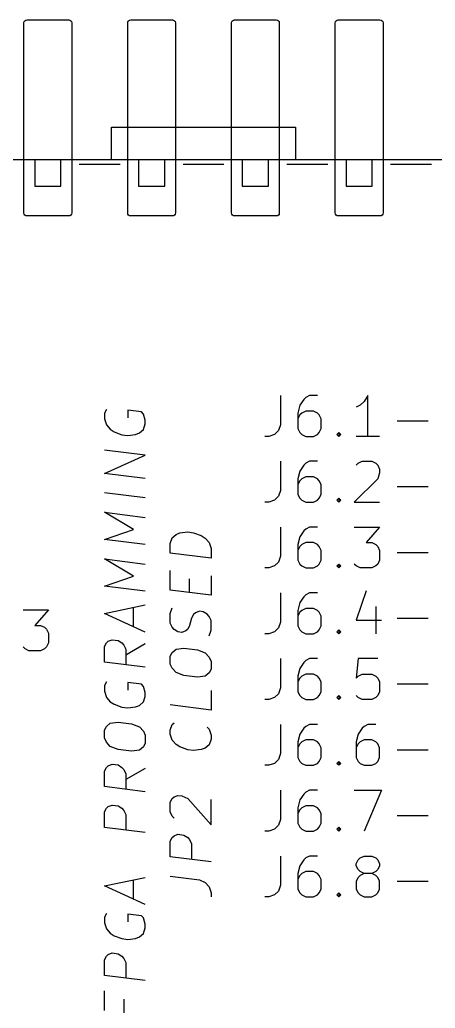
# Model space of a CAD drawing. Header units: millimetres. Extents: x 132 to 276, y -210 to -42.
# Drawn here: x 246.39 to 256.56, y -101.75 to -77.56 of the extents above; entities that cross this region are included whole.
import ezdxf

# ---------------------------------------------------------------- set-up
doc = ezdxf.new("R2010")
doc.units = ezdxf.units.MM
for name, color, linetype in [('BLACK', 7, 'CONTINUOUS'), ('GRAY3', 9, 'CONTINUOUS'), ('LYELLOW', 51, 'CONTINUOUS')]:
    doc.layers.add(name, color=color, linetype=linetype)

msp = doc.modelspace()

# ---------------------------------------------------------------- linework, layer by layer
at = {"layer": 'BLACK', "linetype": 'CONTINUOUS'}
for p, q in [((246.495, -77.64), (246.500709, -77.611299)), ((246.495, -82.29), (246.495, -77.64)), ((246.500709, -77.611299), (246.516967, -77.586967)), ((246.516967, -77.586967), (246.541299, -77.570709)), ((246.541299, -77.570709), (246.57, -77.565)), ((246.57, -77.565), (247.59, -77.565)), ((247.59, -77.565), (247.618701, -77.570709)), ((247.618701, -77.570709), (247.643033, -77.586967)), ((247.643033, -77.586967), (247.659291, -77.611299)), ((247.659291, -77.611299), (247.665, -77.64)), ((247.665, -77.64), (247.665, -82.29)), ((249.035, -77.64), (249.040709, -77.611299)), ((249.035, -82.29), (249.035, -77.64)), ((249.040709, -77.611299), (249.056967, -77.586967)), ((249.056967, -77.586967), (249.081299, -77.570709)), ((249.081299, -77.570709), (249.11, -77.565)), ((249.11, -77.565), (250.13, -77.565)), ((250.13, -77.565), (250.158701, -77.570709)), ((250.158701, -77.570709), (250.183033, -77.586967)), ((250.183033, -77.586967), (250.199291, -77.611299)), ((250.199291, -77.611299), (250.205, -77.64)), ((250.205, -77.64), (250.205, -82.29)), ((251.575, -77.64), (251.580709, -77.611299)), ((251.575, -82.29), (251.575, -77.64)), ((251.580709, -77.611299), (251.596967, -77.586967)), ((251.596967, -77.586967), (251.621299, -77.570709)), ((251.621299, -77.570709), (251.65, -77.565)), ((251.65, -77.565), (252.67, -77.565)), ((252.67, -77.565), (252.698701, -77.570709)), ((252.698701, -77.570709), (252.723033, -77.586967)), ((252.723033, -77.586967), (252.739291, -77.611299)), ((252.739291, -77.611299), (252.745, -77.64)), ((252.745, -77.64), (252.745, -82.29)), ((254.115, -77.64), (254.120709, -77.611299)), ((254.115, -82.29), (254.115, -77.64)), ((254.120709, -77.611299), (254.136967, -77.586967)), ((254.136967, -77.586967), (254.161299, -77.570709)), ((254.161299, -77.570709), (254.19, -77.565)), ((254.19, -77.565), (255.21, -77.565)), ((255.21, -77.565), (255.238701, -77.570709)), ((255.238701, -77.570709), (255.263033, -77.586967)), ((255.263033, -77.586967), (255.279291, -77.611299)), ((255.279291, -77.611299), (255.285, -77.64)), ((255.285, -77.64), (255.285, -82.29)), ((246.500709, -82.318701), (246.495, -82.29)), ((246.516967, -82.343033), (246.500709, -82.318701)), ((246.541299, -82.359291), (246.516967, -82.343033)), ((246.57, -82.365), (246.541299, -82.359291)), ((247.59, -82.365), (246.57, -82.365)), ((247.618701, -82.359291), (247.59, -82.365)), ((247.643033, -82.343033), (247.618701, -82.359291)), ((247.659291, -82.318701), (247.643033, -82.343033)), ((247.665, -82.29), (247.659291, -82.318701)), ((249.040709, -82.318701), (249.035, -82.29)), ((249.056967, -82.343033), (249.040709, -82.318701)), ((249.081299, -82.359291), (249.056967, -82.343033)), ((249.11, -82.365), (249.081299, -82.359291)), ((250.13, -82.365), (249.11, -82.365)), ((250.158701, -82.359291), (250.13, -82.365)), ((250.183033, -82.343033), (250.158701, -82.359291)), ((250.199291, -82.318701), (250.183033, -82.343033)), ((250.205, -82.29), (250.199291, -82.318701)), ((251.580709, -82.318701), (251.575, -82.29)), ((251.596967, -82.343033), (251.580709, -82.318701)), ((251.621299, -82.359291), (251.596967, -82.343033)), ((251.65, -82.365), (251.621299, -82.359291)), ((252.67, -82.365), (251.65, -82.365)), ((252.698701, -82.359291), (252.67, -82.365)), ((252.723033, -82.343033), (252.698701, -82.359291)), ((252.739291, -82.318701), (252.723033, -82.343033)), ((252.745, -82.29), (252.739291, -82.318701)), ((254.120709, -82.318701), (254.115, -82.29)), ((254.136967, -82.343033), (254.120709, -82.318701)), ((254.161299, -82.359291), (254.136967, -82.343033)), ((254.19, -82.365), (254.161299, -82.359291)), ((255.21, -82.365), (254.19, -82.365)), ((255.238701, -82.359291), (255.21, -82.365)), ((255.263033, -82.343033), (255.238701, -82.359291)), ((255.279291, -82.318701), (255.263033, -82.343033)), ((255.285, -82.29), (255.279291, -82.318701))]:
    msp.add_line(p, q, dxfattribs=at)
at = {"layer": 'GRAY3', "linetype": 'CONTINUOUS'}
for p, q in [((248.64, -80.19), (253.14, -80.19)), ((248.64, -80.99), (248.64, -80.19)), ((253.14, -80.19), (253.14, -80.99)), ((264.85, -80.99), (237.93, -80.99)), ((246.76, -80.99), (246.76, -81.64)), ((247.4, -81.64), (247.4, -80.99)), ((249.3, -80.99), (249.3, -81.64)), ((249.94, -81.64), (249.94, -80.99)), ((251.84, -80.99), (251.84, -81.64)), ((252.48, -81.64), (252.48, -80.99)), ((254.38, -80.99), (254.38, -81.64)), ((255.02, -81.64), (255.02, -80.99)), ((246.76, -81.64), (247.4, -81.64)), ((249.3, -81.64), (249.94, -81.64)), ((251.84, -81.64), (252.48, -81.64)), ((254.38, -81.64), (255.02, -81.64))]:
    msp.add_line(p, q, dxfattribs=at)
at = {"layer": 'LYELLOW', "linetype": 'CONTINUOUS'}
for p, q in [((247.85, -81.1), (248.85, -81.1)), ((250.39, -81.1), (251.39, -81.1)), ((252.93, -81.1), (253.93, -81.1)), ((255.47, -81.1), (256.47, -81.1)), ((252.772493, -86.760015), (252.772493, -87.4743)), ((253.391541, -86.807634), (253.343922, -86.855253)), ((253.486779, -86.760015), (253.391541, -86.807634)), ((253.677255, -86.760015), (253.486779, -86.760015)), ((254.91535, -86.760015), (254.820112, -86.902872)), ((254.91535, -87.760015), (254.91535, -86.760015)), ((253.248684, -86.99811), (253.201065, -87.188586)), ((253.343922, -86.855253), (253.248684, -86.99811)), ((254.724874, -86.99811), (254.629636, -87.045729)), ((254.820112, -86.902872), (254.724874, -86.99811)), ((248.512266, -87.099762), (248.464647, -87.189047)), ((248.464647, -87.189047), (248.464647, -87.331904)), ((249.369408, -87.159285), (249.036075, -87.117619)), ((249.036075, -87.117619), (249.036075, -87.308095)), ((249.417028, -87.212857), (249.369408, -87.159285)), ((249.464647, -87.361666), (249.417028, -87.212857)), ((253.201065, -87.188586), (253.201065, -87.569538)), ((253.248684, -87.236205), (253.201065, -87.331443)), ((253.296303, -87.188586), (253.248684, -87.236205)), ((253.391541, -87.140967), (253.296303, -87.188586)), ((253.582017, -87.140967), (253.391541, -87.140967)), ((253.677255, -87.188586), (253.582017, -87.140967)), ((253.724874, -87.236205), (253.677255, -87.188586)), ((253.772493, -87.331443), (253.724874, -87.236205)), ((248.464647, -87.331904), (248.512266, -87.480714)), ((248.512266, -87.480714), (248.607504, -87.587857)), ((249.417028, -87.593809), (249.464647, -87.456904)), ((249.464647, -87.456904), (249.464647, -87.361666)), ((252.772493, -87.4743), (252.724874, -87.617157)), ((253.772493, -87.569538), (253.772493, -87.331443)), ((255.629636, -87.379062), (256.391541, -87.379062)), ((248.607504, -87.587857), (248.702742, -87.647381)), ((248.702742, -87.647381), (248.893218, -87.718809)), ((248.893218, -87.718809), (249.036075, -87.736666)), ((249.036075, -87.736666), (249.226551, -87.712857)), ((249.226551, -87.712857), (249.321789, -87.677142)), ((249.321789, -87.677142), (249.417028, -87.593809)), ((252.486779, -87.760015), (252.391541, -87.760015)), ((252.629636, -87.712396), (252.486779, -87.760015)), ((252.724874, -87.617157), (252.629636, -87.712396)), ((253.201065, -87.569538), (253.248684, -87.664776)), ((253.248684, -87.664776), (253.296303, -87.712396)), ((253.296303, -87.712396), (253.391541, -87.760015)), ((253.391541, -87.760015), (253.582017, -87.760015)), ((253.582017, -87.760015), (253.677255, -87.712396)), ((253.677255, -87.712396), (253.724874, -87.664776)), ((253.724874, -87.664776), (253.772493, -87.569538)), ((254.153446, -87.712396), (254.201065, -87.664776)), ((254.201065, -87.760015), (254.153446, -87.712396)), ((254.201065, -87.664776), (254.248684, -87.712396)), ((254.201065, -87.664776), (254.201065, -87.760015)), ((254.248684, -87.712396), (254.201065, -87.760015)), ((255.201064, -87.760015), (254.629636, -87.760015)), ((249.464647, -88.218809), (248.464647, -88.093809)), ((248.464647, -88.665238), (249.464647, -88.218809)), ((252.772493, -88.369959), (252.772493, -89.084244)), ((253.343922, -88.465197), (253.248684, -88.608054)), ((253.391541, -88.417578), (253.343922, -88.465197)), ((253.486779, -88.369959), (253.391541, -88.417578)), ((253.677255, -88.369959), (253.486779, -88.369959)), ((254.629636, -88.465197), (254.677255, -88.417578)), ((254.677255, -88.417578), (254.772493, -88.369959)), ((254.772493, -88.369959), (255.010588, -88.369959)), ((255.010588, -88.369959), (255.105826, -88.417578)), ((255.105826, -88.417578), (255.153445, -88.465197)), ((255.153445, -88.465197), (255.201064, -88.560435)), ((249.464647, -88.790238), (248.464647, -88.665238)), ((253.248684, -88.608054), (253.201065, -88.79853)), ((253.391541, -88.750911), (253.296303, -88.79853)), ((253.582017, -88.750911), (253.391541, -88.750911)), ((253.677255, -88.79853), (253.582017, -88.750911)), ((255.201064, -88.655673), (255.153445, -88.79853)), ((255.201064, -88.560435), (255.201064, -88.655673)), ((253.201065, -88.79853), (253.201065, -89.179482)), ((253.248684, -88.846149), (253.201065, -88.941387)), ((253.296303, -88.79853), (253.248684, -88.846149)), ((253.724874, -88.846149), (253.677255, -88.79853)), ((253.772493, -88.941387), (253.724874, -88.846149)), ((253.772493, -89.179482), (253.772493, -88.941387)), ((255.153445, -88.79853), (254.582017, -89.369959)), ((255.629636, -88.989006), (256.391541, -88.989006)), ((249.464647, -89.266428), (248.464647, -89.141428)), ((252.724874, -89.227101), (252.629636, -89.32234)), ((252.772493, -89.084244), (252.724874, -89.227101)), ((253.201065, -89.179482), (253.248684, -89.27472)), ((253.724874, -89.27472), (253.772493, -89.179482)), ((252.486779, -89.369959), (252.391541, -89.369959)), ((252.629636, -89.32234), (252.486779, -89.369959)), ((253.248684, -89.27472), (253.296303, -89.32234)), ((253.296303, -89.32234), (253.391541, -89.369959)), ((253.391541, -89.369959), (253.582017, -89.369959)), ((253.582017, -89.369959), (253.677255, -89.32234)), ((253.677255, -89.32234), (253.724874, -89.27472)), ((254.153446, -89.32234), (254.201065, -89.27472)), ((254.201065, -89.369959), (254.153446, -89.32234)), ((254.201065, -89.27472), (254.248684, -89.32234)), ((254.201065, -89.27472), (254.201065, -89.369959)), ((254.248684, -89.32234), (254.201065, -89.369959)), ((254.582017, -89.369959), (255.201064, -89.369959)), ((249.178932, -90.040237), (248.464647, -89.617618)), ((248.464647, -89.617618), (249.464647, -89.742618)), ((252.772493, -89.979903), (252.772493, -90.694188)), ((253.486779, -89.979903), (253.391541, -90.027522)), ((253.677255, -89.979903), (253.486779, -89.979903)), ((254.582017, -89.979903), (255.201064, -89.979903)), ((255.201064, -89.979903), (254.867731, -90.360855)), ((248.464647, -90.284285), (249.178932, -90.040237)), ((250.12221, -90.242618), (250.217448, -90.159284)), ((250.217448, -90.159284), (250.312686, -90.12357)), ((250.312686, -90.12357), (250.503162, -90.099761)), ((250.503162, -90.099761), (250.646019, -90.117618)), ((250.646019, -90.117618), (250.836495, -90.189046)), ((250.836495, -90.189046), (250.931733, -90.24857)), ((253.248684, -90.217998), (253.201065, -90.408474)), ((253.343922, -90.075141), (253.248684, -90.217998)), ((253.391541, -90.027522), (253.343922, -90.075141)), ((249.464647, -90.409285), (248.464647, -90.284285)), ((250.074591, -90.379522), (250.12221, -90.242618)), ((250.074591, -90.617618), (250.074591, -90.379522)), ((250.931733, -90.24857), (251.026972, -90.355713)), ((251.026972, -90.355713), (251.074591, -90.504522)), ((253.201065, -90.408474), (253.201065, -90.789426)), ((253.248684, -90.456093), (253.201065, -90.551331)), ((253.296303, -90.408474), (253.248684, -90.456093)), ((253.391541, -90.360855), (253.296303, -90.408474)), ((253.582017, -90.360855), (253.391541, -90.360855)), ((253.677255, -90.408474), (253.582017, -90.360855)), ((253.724874, -90.456093), (253.677255, -90.408474)), ((253.772493, -90.551331), (253.724874, -90.456093)), ((254.867731, -90.360855), (255.010588, -90.360855)), ((255.010588, -90.360855), (255.105826, -90.408474)), ((255.105826, -90.408474), (255.153445, -90.456093)), ((255.153445, -90.456093), (255.201064, -90.551331)), ((251.074591, -90.742618), (250.074591, -90.617618)), ((251.074591, -90.504522), (251.074591, -90.742618)), ((252.772493, -90.694188), (252.724874, -90.837045)), ((253.772493, -90.789426), (253.772493, -90.551331)), ((255.201064, -90.551331), (255.201064, -90.789426)), ((255.629636, -90.59895), (256.391541, -90.59895)), ((249.178932, -91.183094), (248.464647, -90.760475)), ((248.464647, -90.760475), (249.464647, -90.885475)), ((252.629636, -90.932284), (252.486779, -90.979903)), ((252.724874, -90.837045), (252.629636, -90.932284)), ((253.201065, -90.789426), (253.248684, -90.884664)), ((253.248684, -90.884664), (253.296303, -90.932284)), ((253.296303, -90.932284), (253.391541, -90.979903)), ((253.582017, -90.979903), (253.677255, -90.932284)), ((253.677255, -90.932284), (253.724874, -90.884664)), ((253.724874, -90.884664), (253.772493, -90.789426)), ((254.153446, -90.932284), (254.201065, -90.884664)), ((254.201065, -90.979903), (254.153446, -90.932284)), ((254.201065, -90.884664), (254.248684, -90.932284)), ((254.201065, -90.884664), (254.201065, -90.979903)), ((254.248684, -90.932284), (254.201065, -90.979903)), ((254.629636, -90.932284), (254.582017, -90.884664)), ((254.724874, -90.979903), (254.629636, -90.932284)), ((255.105826, -90.932284), (255.010588, -90.979903)), ((255.153445, -90.884664), (255.105826, -90.932284)), ((255.201064, -90.789426), (255.153445, -90.884664)), ((248.464647, -91.427142), (249.178932, -91.183094)), ((250.074591, -91.52238), (250.074591, -91.046189)), ((251.074591, -91.171189), (251.074591, -91.64738)), ((252.486779, -90.979903), (252.391541, -90.979903)), ((253.391541, -90.979903), (253.582017, -90.979903)), ((255.010588, -90.979903), (254.724874, -90.979903)), ((249.464647, -91.552142), (248.464647, -91.427142)), ((250.550781, -91.581903), (250.550781, -91.24857)), ((251.074591, -91.64738), (250.074591, -91.52238)), ((252.772493, -91.589847), (252.772493, -92.304132)), ((253.391541, -91.637466), (253.343922, -91.685085)), ((253.486779, -91.589847), (253.391541, -91.637466)), ((253.677255, -91.589847), (253.486779, -91.589847)), ((254.867731, -91.542228), (254.629636, -92.256513)), ((248.464647, -92.093808), (249.464647, -91.885475)), ((253.248684, -91.827942), (253.201065, -92.018418)), ((253.343922, -91.685085), (253.248684, -91.827942)), ((246.474286, -92.004819), (247.093333, -92.004819)), ((247.093333, -92.004819), (246.76, -92.385771)), ((249.464647, -92.552142), (248.464647, -92.093808)), ((249.178932, -92.421189), (249.178932, -91.944999)), ((250.074591, -92.093808), (250.12221, -91.956904)), ((250.074591, -92.331904), (250.074591, -92.093808)), ((250.646019, -92.117618), (250.5984, -92.206904)), ((250.693638, -92.075951), (250.646019, -92.117618)), ((250.788876, -92.040237), (250.693638, -92.075951)), ((250.884114, -92.052142), (250.788876, -92.040237)), ((250.979352, -92.111665), (250.884114, -92.052142)), ((251.026972, -92.165237), (250.979352, -92.111665)), ((253.201065, -92.018418), (253.201065, -92.39937)), ((253.248684, -92.066037), (253.201065, -92.161275)), ((253.296303, -92.018418), (253.248684, -92.066037)), ((253.391541, -91.970799), (253.296303, -92.018418)), ((253.582017, -91.970799), (253.391541, -91.970799)), ((253.677255, -92.018418), (253.582017, -91.970799)), ((253.724874, -92.066037), (253.677255, -92.018418)), ((253.772493, -92.161275), (253.724874, -92.066037)), ((253.772493, -92.39937), (253.772493, -92.161275)), ((255.105826, -91.92318), (255.105826, -92.589847)), ((246.76, -92.385771), (246.902857, -92.385771)), ((246.902857, -92.385771), (246.998095, -92.43339)), ((250.12221, -92.433094), (250.074591, -92.331904)), ((250.550781, -92.391427), (250.503162, -92.480713)), ((250.5984, -92.206904), (250.550781, -92.391427)), ((251.074591, -92.266427), (251.026972, -92.165237)), ((251.074591, -92.504523), (251.074591, -92.266427)), ((252.772493, -92.304132), (252.724874, -92.446989)), ((253.201065, -92.39937), (253.248684, -92.494608)), ((253.724874, -92.494608), (253.772493, -92.39937)), ((254.629636, -92.256513), (255.248683, -92.256513)), ((255.629636, -92.208894), (256.391541, -92.208894)), ((246.998095, -92.43339), (247.045714, -92.481009)), ((247.045714, -92.481009), (247.093333, -92.576247)), ((247.093333, -92.576247), (247.093333, -92.814342)), ((250.169829, -92.486665), (250.12221, -92.433094)), ((250.265067, -92.546189), (250.169829, -92.486665)), ((250.360305, -92.558094), (250.265067, -92.546189)), ((250.455543, -92.52238), (250.360305, -92.558094)), ((250.503162, -92.480713), (250.455543, -92.52238)), ((251.026972, -92.641427), (251.074591, -92.504523)), ((252.486779, -92.589847), (252.391541, -92.589847)), ((252.629636, -92.542228), (252.486779, -92.589847)), ((252.724874, -92.446989), (252.629636, -92.542228)), ((253.248684, -92.494608), (253.296303, -92.542228)), ((253.296303, -92.542228), (253.391541, -92.589847)), ((253.391541, -92.589847), (253.582017, -92.589847)), ((253.582017, -92.589847), (253.677255, -92.542228)), ((253.677255, -92.542228), (253.724874, -92.494608)), ((254.153446, -92.542228), (254.201065, -92.494608)), ((254.201065, -92.589847), (254.153446, -92.542228)), ((254.201065, -92.494608), (254.248684, -92.542228)), ((254.201065, -92.494608), (254.201065, -92.589847)), ((254.248684, -92.542228), (254.201065, -92.589847)), ((247.093333, -92.814342), (247.045714, -92.90958)), ((248.464647, -92.903332), (248.512266, -92.814047)), ((248.512266, -92.814047), (248.559885, -92.77238)), ((248.559885, -92.77238), (248.655123, -92.736666)), ((248.655123, -92.736666), (248.79798, -92.754523)), ((248.79798, -92.754523), (248.893218, -92.814047)), ((248.893218, -92.814047), (248.940837, -92.867618)), ((248.940837, -92.867618), (248.988456, -92.968808)), ((249.464647, -92.837856), (248.988456, -93.111666)), ((246.521905, -92.9572), (246.474286, -92.90958)), ((246.617143, -93.004819), (246.521905, -92.9572)), ((246.902857, -93.004819), (246.617143, -93.004819)), ((246.998095, -92.9572), (246.902857, -93.004819)), ((247.045714, -92.90958), (246.998095, -92.9572)), ((248.464647, -93.284285), (248.464647, -92.903332)), ((248.988456, -92.968808), (248.988456, -93.349761)), ((250.074591, -93.141427), (250.12221, -93.052142)), ((250.12221, -93.052142), (250.217448, -92.968808)), ((250.217448, -92.968808), (250.407924, -92.944999)), ((250.407924, -92.944999), (250.741257, -92.986665)), ((250.741257, -92.986665), (250.931733, -93.058094)), ((250.931733, -93.058094), (251.026972, -93.165237)), ((249.464647, -93.409285), (248.464647, -93.284285)), ((250.074591, -93.331903), (250.074591, -93.141427)), ((250.12221, -93.433094), (250.074591, -93.331903)), ((251.026972, -93.165237), (251.074591, -93.266427)), ((251.074591, -93.266427), (251.074591, -93.456903)), ((252.772493, -93.199791), (252.772493, -93.914076)), ((253.343922, -93.295029), (253.248684, -93.437886)), ((253.391541, -93.24741), (253.343922, -93.295029)), ((253.486779, -93.199791), (253.391541, -93.24741)), ((253.677255, -93.199791), (253.486779, -93.199791)), ((254.677255, -93.199791), (254.629636, -93.675981)), ((255.153445, -93.199791), (254.677255, -93.199791)), ((250.217448, -93.540237), (250.12221, -93.433094)), ((250.407924, -93.611665), (250.217448, -93.540237)), ((250.741257, -93.653332), (250.407924, -93.611665)), ((251.026972, -93.546189), (250.931733, -93.629523)), ((251.074591, -93.456903), (251.026972, -93.546189)), ((253.248684, -93.437886), (253.201065, -93.628362)), ((253.391541, -93.580743), (253.296303, -93.628362)), ((253.582017, -93.580743), (253.391541, -93.580743)), ((253.677255, -93.628362), (253.582017, -93.580743)), ((254.677255, -93.628362), (254.772493, -93.580743)), ((254.772493, -93.580743), (255.010588, -93.580743)), ((255.010588, -93.580743), (255.105826, -93.628362)), ((248.512266, -93.766428), (248.464647, -93.855713)), ((248.464647, -93.855713), (248.464647, -93.99857)), ((249.369408, -93.825951), (249.036075, -93.784285)), ((249.036075, -93.784285), (249.036075, -93.974761)), ((249.417028, -93.879523), (249.369408, -93.825951)), ((250.931733, -93.629523), (250.741257, -93.653332)), ((253.201065, -93.628362), (253.201065, -94.009314)), ((253.248684, -93.675981), (253.201065, -93.771219)), ((253.296303, -93.628362), (253.248684, -93.675981)), ((253.724874, -93.675981), (253.677255, -93.628362)), ((253.772493, -93.771219), (253.724874, -93.675981)), ((253.772493, -94.009314), (253.772493, -93.771219)), ((254.629636, -93.675981), (254.677255, -93.628362)), ((255.105826, -93.628362), (255.153445, -93.675981)), ((255.153445, -93.675981), (255.201064, -93.771219)), ((255.201064, -93.771219), (255.201064, -94.009314)), ((255.629636, -93.818838), (256.391541, -93.818838)), ((248.464647, -93.99857), (248.512266, -94.14738)), ((249.464647, -94.028332), (249.417028, -93.879523)), ((249.464647, -94.12357), (249.464647, -94.028332)), ((251.074591, -93.980713), (251.074591, -94.456904)), ((252.724874, -94.056933), (252.629636, -94.152172)), ((252.772493, -93.914076), (252.724874, -94.056933)), ((253.201065, -94.009314), (253.248684, -94.104552)), ((253.724874, -94.104552), (253.772493, -94.009314)), ((255.201064, -94.009314), (255.153445, -94.104552)), ((248.512266, -94.14738), (248.607504, -94.254523)), ((248.607504, -94.254523), (248.702742, -94.314047)), ((248.702742, -94.314047), (248.893218, -94.385475)), ((249.321789, -94.343808), (249.417028, -94.260475)), ((249.417028, -94.260475), (249.464647, -94.12357)), ((251.074591, -94.456904), (250.074591, -94.331904)), ((252.486779, -94.199791), (252.391541, -94.199791)), ((252.629636, -94.152172), (252.486779, -94.199791)), ((253.248684, -94.104552), (253.296303, -94.152172)), ((253.296303, -94.152172), (253.391541, -94.199791)), ((253.391541, -94.199791), (253.582017, -94.199791)), ((253.582017, -94.199791), (253.677255, -94.152172)), ((253.677255, -94.152172), (253.724874, -94.104552)), ((254.153446, -94.152172), (254.201065, -94.104552)), ((254.201065, -94.199791), (254.153446, -94.152172)), ((254.201065, -94.104552), (254.248684, -94.152172)), ((254.201065, -94.104552), (254.201065, -94.199791)), ((254.248684, -94.152172), (254.201065, -94.199791)), ((254.677255, -94.152172), (254.629636, -94.104552)), ((254.772493, -94.199791), (254.677255, -94.152172)), ((255.010588, -94.199791), (254.772493, -94.199791)), ((255.105826, -94.152172), (255.010588, -94.199791)), ((255.153445, -94.104552), (255.105826, -94.152172)), ((248.893218, -94.385475), (249.036075, -94.403332)), ((249.036075, -94.403332), (249.226551, -94.379523)), ((249.226551, -94.379523), (249.321789, -94.343808)), ((248.512266, -94.861666), (248.607504, -94.778332)), ((248.607504, -94.778332), (248.79798, -94.754523)), ((248.79798, -94.754523), (249.131313, -94.796189)), ((249.131313, -94.796189), (249.321789, -94.867618)), ((250.074591, -94.950951), (250.12221, -94.814047)), ((250.12221, -94.814047), (250.169829, -94.77238)), ((252.772493, -94.809735), (252.772493, -95.52402)), ((253.486779, -94.809735), (253.391541, -94.857354)), ((253.677255, -94.809735), (253.486779, -94.809735)), ((254.91535, -94.809735), (254.820112, -94.857354)), ((255.105826, -94.809735), (254.91535, -94.809735)), ((248.464647, -94.950951), (248.512266, -94.861666)), ((248.464647, -95.141427), (248.464647, -94.950951)), ((249.321789, -94.867618), (249.417028, -94.974761)), ((249.417028, -94.974761), (249.464647, -95.075951)), ((250.074591, -95.046189), (250.074591, -94.950951)), ((250.12221, -95.194999), (250.074591, -95.046189)), ((250.979352, -94.87357), (251.026972, -94.927142)), ((251.026972, -94.927142), (251.074591, -95.075951)), ((253.248684, -95.04783), (253.201065, -95.238306)), ((253.343922, -94.904973), (253.248684, -95.04783)), ((253.391541, -94.857354), (253.343922, -94.904973)), ((254.677255, -95.04783), (254.629636, -95.238306)), ((254.772493, -94.904973), (254.677255, -95.04783)), ((254.820112, -94.857354), (254.772493, -94.904973)), ((248.512266, -95.242618), (248.464647, -95.141427)), ((248.607504, -95.349761), (248.512266, -95.242618)), ((249.464647, -95.266427), (249.417028, -95.355713)), ((249.464647, -95.075951), (249.464647, -95.266427)), ((250.217448, -95.302142), (250.12221, -95.194999)), ((250.312686, -95.361666), (250.217448, -95.302142)), ((251.026972, -95.308094), (250.931733, -95.391427)), ((251.074591, -95.171189), (251.026972, -95.308094)), ((251.074591, -95.075951), (251.074591, -95.171189)), ((253.201065, -95.238306), (253.201065, -95.619258)), ((253.248684, -95.285925), (253.201065, -95.381163)), ((253.296303, -95.238306), (253.248684, -95.285925)), ((253.391541, -95.190687), (253.296303, -95.238306)), ((253.582017, -95.190687), (253.391541, -95.190687)), ((253.677255, -95.238306), (253.582017, -95.190687)), ((253.724874, -95.285925), (253.677255, -95.238306)), ((253.772493, -95.381163), (253.724874, -95.285925)), ((254.629636, -95.238306), (254.629636, -95.619258)), ((254.677255, -95.285925), (254.629636, -95.381163)), ((254.724874, -95.238306), (254.677255, -95.285925)), ((254.820112, -95.190687), (254.724874, -95.238306)), ((255.010588, -95.190687), (254.820112, -95.190687)), ((255.105826, -95.238306), (255.010588, -95.190687)), ((255.153445, -95.285925), (255.105826, -95.238306)), ((255.201064, -95.381163), (255.153445, -95.285925)), ((248.79798, -95.421189), (248.607504, -95.349761)), ((249.131313, -95.462856), (248.79798, -95.421189)), ((249.321789, -95.439047), (249.131313, -95.462856)), ((249.417028, -95.355713), (249.321789, -95.439047)), ((250.503162, -95.433094), (250.312686, -95.361666)), ((250.646019, -95.450951), (250.503162, -95.433094)), ((250.836495, -95.427142), (250.646019, -95.450951)), ((250.931733, -95.391427), (250.836495, -95.427142)), ((252.772493, -95.52402), (252.724874, -95.666877)), ((253.772493, -95.619258), (253.772493, -95.381163)), ((255.201064, -95.619258), (255.201064, -95.381163)), ((255.629636, -95.428782), (256.391541, -95.428782)), ((248.559885, -95.819999), (248.655123, -95.784285)), ((248.655123, -95.784285), (248.79798, -95.802142)), ((252.629636, -95.762116), (252.486779, -95.809735)), ((252.724874, -95.666877), (252.629636, -95.762116)), ((253.201065, -95.619258), (253.248684, -95.714496)), ((253.248684, -95.714496), (253.296303, -95.762116)), ((253.296303, -95.762116), (253.391541, -95.809735)), ((253.582017, -95.809735), (253.677255, -95.762116)), ((253.677255, -95.762116), (253.724874, -95.714496)), ((253.724874, -95.714496), (253.772493, -95.619258)), ((254.153446, -95.762116), (254.201065, -95.714496)), ((254.201065, -95.809735), (254.153446, -95.762116)), ((254.201065, -95.714496), (254.248684, -95.762116)), ((254.201065, -95.714496), (254.201065, -95.809735)), ((254.248684, -95.762116), (254.201065, -95.809735)), ((254.629636, -95.619258), (254.677255, -95.714496)), ((254.677255, -95.714496), (254.724874, -95.762116)), ((254.724874, -95.762116), (254.820112, -95.809735)), ((255.010588, -95.809735), (255.105826, -95.762116)), ((255.105826, -95.762116), (255.153445, -95.714496)), ((255.153445, -95.714496), (255.201064, -95.619258)), ((248.464647, -95.950951), (248.512266, -95.861666)), ((248.464647, -96.331904), (248.464647, -95.950951)), ((248.512266, -95.861666), (248.559885, -95.819999)), ((248.79798, -95.802142), (248.893218, -95.861666)), ((248.893218, -95.861666), (248.940837, -95.915237)), ((248.940837, -95.915237), (248.988456, -96.016427)), ((249.464647, -95.885475), (248.988456, -96.159285)), ((248.988456, -96.016427), (248.988456, -96.39738)), ((252.486779, -95.809735), (252.391541, -95.809735)), ((253.391541, -95.809735), (253.582017, -95.809735)), ((254.820112, -95.809735), (255.010588, -95.809735)), ((249.464647, -96.456904), (248.464647, -96.331904)), ((252.772493, -96.419679), (252.772493, -97.133964)), ((253.343922, -96.514917), (253.248684, -96.657774)), ((253.391541, -96.467298), (253.343922, -96.514917)), ((253.486779, -96.419679), (253.391541, -96.467298)), ((253.677255, -96.419679), (253.486779, -96.419679)), ((254.582017, -96.419679), (255.248683, -96.419679)), ((255.248683, -96.419679), (254.820112, -97.419679)), ((250.074591, -96.712856), (250.12221, -96.623571)), ((250.074591, -96.950952), (250.074591, -96.712856)), ((250.12221, -96.623571), (250.169829, -96.581904)), ((250.169829, -96.581904), (250.265067, -96.54619)), ((250.265067, -96.54619), (250.360305, -96.558094)), ((250.360305, -96.558094), (250.503162, -96.623571)), ((250.503162, -96.623571), (251.074591, -97.266428)), ((251.074591, -97.266428), (251.074591, -96.64738)), ((253.248684, -96.657774), (253.201065, -96.84825)), ((248.464647, -96.950951), (248.512266, -96.861666)), ((248.464647, -97.331904), (248.464647, -96.950951)), ((248.512266, -96.861666), (248.559885, -96.819999)), ((248.559885, -96.819999), (248.655123, -96.784285)), ((248.655123, -96.784285), (248.79798, -96.802142)), ((248.79798, -96.802142), (248.893218, -96.861666)), ((248.893218, -96.861666), (248.940837, -96.915237)), ((248.940837, -96.915237), (248.988456, -97.016427)), ((250.12221, -97.052142), (250.074591, -96.950952)), ((253.201065, -96.84825), (253.201065, -97.229202)), ((253.248684, -96.895869), (253.201065, -96.991107)), ((253.296303, -96.84825), (253.248684, -96.895869)), ((253.391541, -96.800631), (253.296303, -96.84825)), ((253.582017, -96.800631), (253.391541, -96.800631)), ((253.677255, -96.84825), (253.582017, -96.800631)), ((253.724874, -96.895869), (253.677255, -96.84825)), ((253.772493, -96.991107), (253.724874, -96.895869)), ((253.772493, -97.229202), (253.772493, -96.991107)), ((248.988456, -97.016427), (248.988456, -97.39738)), ((250.169829, -97.105713), (250.12221, -97.052142)), ((252.772493, -97.133964), (252.724874, -97.276821)), ((253.201065, -97.229202), (253.248684, -97.32444)), ((253.724874, -97.32444), (253.772493, -97.229202)), ((255.629636, -97.038726), (256.391541, -97.038726)), ((249.464647, -97.456904), (248.464647, -97.331904)), ((252.486779, -97.419679), (252.391541, -97.419679)), ((252.629636, -97.37206), (252.486779, -97.419679)), ((252.724874, -97.276821), (252.629636, -97.37206)), ((253.248684, -97.32444), (253.296303, -97.37206)), ((253.296303, -97.37206), (253.391541, -97.419679)), ((253.391541, -97.419679), (253.582017, -97.419679)), ((253.582017, -97.419679), (253.677255, -97.37206)), ((253.677255, -97.37206), (253.724874, -97.32444)), ((254.153446, -97.37206), (254.201065, -97.32444)), ((254.201065, -97.419679), (254.153446, -97.37206)), ((254.201065, -97.32444), (254.248684, -97.37206)), ((254.201065, -97.32444), (254.201065, -97.419679)), ((254.248684, -97.37206), (254.201065, -97.419679)), ((250.074591, -97.665237), (250.12221, -97.575952)), ((250.074591, -98.04619), (250.074591, -97.665237)), ((250.12221, -97.575952), (250.169829, -97.534285)), ((250.169829, -97.534285), (250.265067, -97.498571)), ((250.265067, -97.498571), (250.407924, -97.516428)), ((250.407924, -97.516428), (250.503162, -97.575952)), ((250.503162, -97.575952), (250.550781, -97.629523)), ((250.550781, -97.629523), (250.5984, -97.730713)), ((250.5984, -97.730713), (250.5984, -98.111666)), ((251.074591, -98.17119), (250.074591, -98.04619)), ((252.772493, -98.029623), (252.772493, -98.743908)), ((253.343922, -98.124861), (253.248684, -98.267718)), ((253.391541, -98.077242), (253.343922, -98.124861)), ((253.486779, -98.029623), (253.391541, -98.077242)), ((253.677255, -98.029623), (253.486779, -98.029623)), ((254.629636, -98.220099), (254.677255, -98.124861)), ((254.677255, -98.124861), (254.724874, -98.077242)), ((254.724874, -98.077242), (254.820112, -98.029623)), ((254.820112, -98.029623), (255.010588, -98.029623)), ((255.010588, -98.029623), (255.105826, -98.077242)), ((255.105826, -98.077242), (255.153445, -98.124861)), ((255.153445, -98.124861), (255.201064, -98.220099)), ((253.248684, -98.267718), (253.201065, -98.458194)), ((253.391541, -98.410575), (253.296303, -98.458194)), ((253.582017, -98.410575), (253.391541, -98.410575)), ((253.677255, -98.458194), (253.582017, -98.410575)), ((254.629636, -98.267718), (254.629636, -98.220099)), ((254.677255, -98.362956), (254.629636, -98.267718)), ((254.724874, -98.410575), (254.677255, -98.362956)), ((254.820112, -98.458194), (254.724874, -98.410575)), ((255.105826, -98.410575), (255.010588, -98.458194)), ((255.153445, -98.362956), (255.105826, -98.410575)), ((255.201064, -98.267718), (255.153445, -98.362956)), ((255.201064, -98.220099), (255.201064, -98.267718)), ((248.464647, -98.760475), (249.464647, -98.552142)), ((249.178932, -99.087856), (249.178932, -98.611666)), ((250.074591, -98.52238), (250.788876, -98.611666)), ((250.788876, -98.611666), (250.931733, -98.677142)), ((250.931733, -98.677142), (251.026972, -98.784285)), ((253.201065, -98.458194), (253.201065, -98.839146)), ((253.248684, -98.505813), (253.201065, -98.601051)), ((253.296303, -98.458194), (253.248684, -98.505813)), ((253.724874, -98.505813), (253.677255, -98.458194)), ((253.772493, -98.601051), (253.724874, -98.505813)), ((253.772493, -98.839146), (253.772493, -98.601051)), ((254.677255, -98.553432), (254.629636, -98.64867)), ((254.629636, -98.64867), (254.629636, -98.839146)), ((254.724874, -98.505813), (254.677255, -98.553432)), ((254.820112, -98.458194), (254.724874, -98.505813)), ((255.010588, -98.458194), (254.820112, -98.458194)), ((255.105826, -98.505813), (255.010588, -98.458194)), ((255.153445, -98.553432), (255.105826, -98.505813)), ((255.201064, -98.64867), (255.153445, -98.553432)), ((255.201064, -98.839146), (255.201064, -98.64867)), ((255.629636, -98.64867), (256.391541, -98.64867)), ((249.464647, -99.218809), (248.464647, -98.760475)), ((251.026972, -98.784285), (251.074591, -98.933095)), ((251.074591, -98.933095), (251.074591, -99.028333)), ((252.724874, -98.886765), (252.629636, -98.982004)), ((252.772493, -98.743908), (252.724874, -98.886765)), ((253.201065, -98.839146), (253.248684, -98.934384)), ((253.248684, -98.934384), (253.296303, -98.982004)), ((253.677255, -98.982004), (253.724874, -98.934384)), ((253.724874, -98.934384), (253.772493, -98.839146)), ((254.153446, -98.982004), (254.201065, -98.934384)), ((254.201065, -98.934384), (254.248684, -98.982004)), ((254.201065, -98.934384), (254.201065, -99.029623)), ((254.629636, -98.839146), (254.677255, -98.934384)), ((254.677255, -98.934384), (254.724874, -98.982004)), ((255.105826, -98.982004), (255.153445, -98.934384)), ((255.153445, -98.934384), (255.201064, -98.839146)), ((252.486779, -99.029623), (252.391541, -99.029623)), ((252.629636, -98.982004), (252.486779, -99.029623)), ((253.296303, -98.982004), (253.391541, -99.029623)), ((253.391541, -99.029623), (253.582017, -99.029623)), ((253.582017, -99.029623), (253.677255, -98.982004)), ((254.201065, -99.029623), (254.153446, -98.982004)), ((254.248684, -98.982004), (254.201065, -99.029623)), ((254.724874, -98.982004), (254.820112, -99.029623)), ((254.820112, -99.029623), (255.010588, -99.029623)), ((255.010588, -99.029623), (255.105826, -98.982004)), ((248.512266, -99.433095), (248.464647, -99.52238)), ((248.464647, -99.52238), (248.464647, -99.665237)), ((249.369408, -99.492618), (249.036075, -99.450952)), ((249.036075, -99.450952), (249.036075, -99.641428)), ((249.417028, -99.54619), (249.369408, -99.492618)), ((249.464647, -99.694999), (249.417028, -99.54619)), ((248.464647, -99.665237), (248.512266, -99.814047)), ((248.512266, -99.814047), (248.607504, -99.92119)), ((249.417028, -99.927142), (249.464647, -99.790237)), ((249.464647, -99.790237), (249.464647, -99.694999)), ((248.607504, -99.92119), (248.702742, -99.980714)), ((248.702742, -99.980714), (248.893218, -100.052142)), ((248.893218, -100.052142), (249.036075, -100.069999)), ((249.036075, -100.069999), (249.226551, -100.04619)), ((249.226551, -100.04619), (249.321789, -100.010475)), ((249.321789, -100.010475), (249.417028, -99.927142)), ((248.464647, -100.569999), (248.512266, -100.480714)), ((248.464647, -100.950952), (248.464647, -100.569999)), ((248.512266, -100.480714), (248.559885, -100.439047)), ((248.559885, -100.439047), (248.655123, -100.403333)), ((248.655123, -100.403333), (248.79798, -100.42119)), ((248.79798, -100.42119), (248.893218, -100.480714)), ((248.893218, -100.480714), (248.940837, -100.534285)), ((248.940837, -100.534285), (248.988456, -100.635475)), ((248.988456, -100.635475), (248.988456, -101.016428)), ((249.464647, -101.075952), (248.464647, -100.950952)), ((248.464647, -101.808095), (248.464647, -101.331904)), ((248.940837, -101.534285), (248.940837, -101.867618))]:
    msp.add_line(p, q, dxfattribs=at)

doc.saveas('drawing.dxf')
